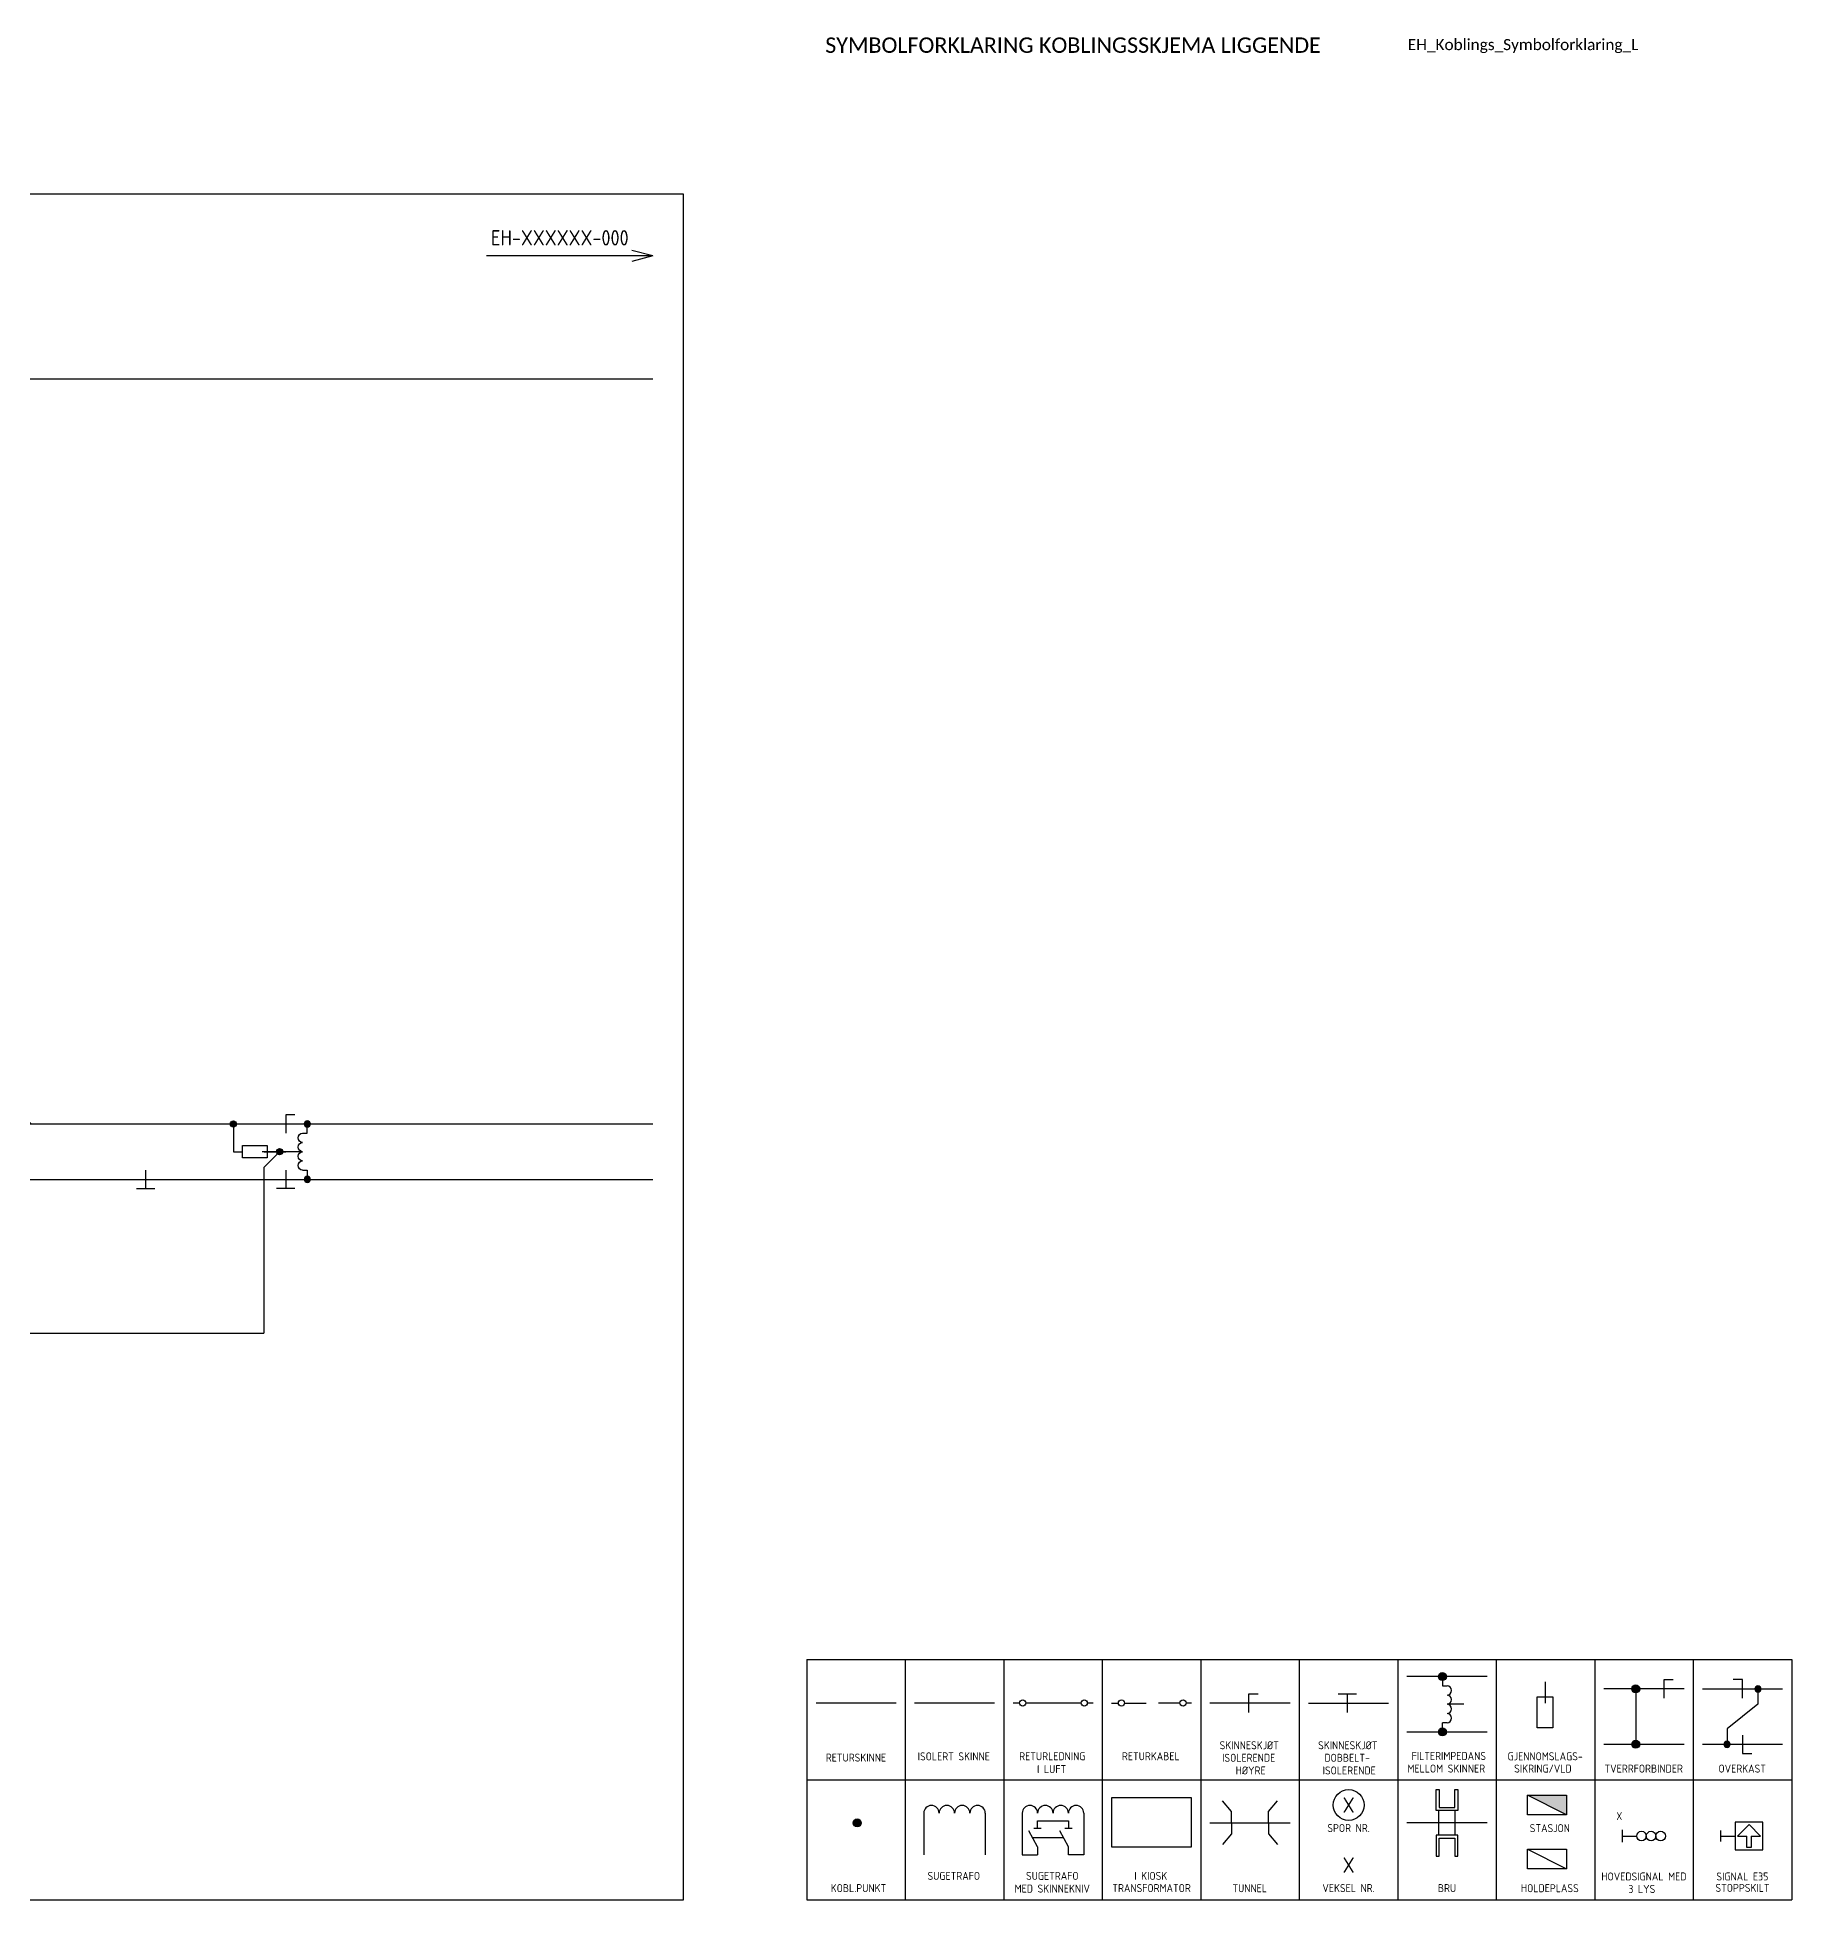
# Model space of a CAD drawing. Header units: metres. Extents: x -951 to 2504, y -1674 to 782.
# Drawn here: x 2170.6 to 2455.6, y -1317 to -1014.5 of the extents above; entities that cross this region are included whole.
import ezdxf
from ezdxf.enums import TextEntityAlignment as Align

# ---------------------------------------------------------------- set-up
doc = ezdxf.new("R2010")
doc.units = ezdxf.units.M
doc.layers.get('0').update_dxf_attribs({"color": 211})
for name, color, linetype in [('JBT_Linjer_018', 4, 'Continuous'), ('JBT_Tekst_25', 2, 'Continuous'), ('JBTEH_ATT_Tekst', 2, 'Continuous'), ('JBTEH_Komponenter', 4, 'Continuous'), ('JBTEH_LED_Returkabel', 4, 'RETURKABEL'), ('JBTEH_LED_Returledning', 4, 'RETURLEDNING'), ('JBTEH_Skinne_isolert_signal', 240, 'Continuous'), ('JBTEH_Skinne_jordet_retur', 4, 'Continuous'), ('RAMME', 5, 'Continuous'), ('RAMME TEKST', 7, 'Continuous')]:
    doc.layers.add(name, color=color, linetype=linetype)
doc.layers.add('JBTEH_ATT_OBJEKTID', color=2, linetype='Continuous', lineweight=25)
doc.styles.add('Calibri', font='calibri.ttf')
doc.styles.add('ISO13', font='isocp.shx', dxfattribs={"width": 0.9, "height": 1.3})
doc.styles.add('ISO25', font='iso3098.shx', dxfattribs={"height": 2.5})
doc.linetypes.add('RETURKABEL', pattern='A,1.5,-0.7,1,[133,ltypeshp,S=0.5,R=0,X=0,Y=0],-1,1,-0.7,1.5', length=7.4)
doc.linetypes.add('RETURLEDNING', pattern='A,3.2,[133,ltypeshp,S=0.5,R=0,X=0,Y=0],-1,3.2', length=7.4)

# ---------------------------------------------------------------- blocks, each defined once
blk = doc.blocks.new('*U80')
at = {"layer": 'JBT_Linjer_018'}
for q in [(3.4, 0.91), (27, 0), (3.4, -0.91)]:
    blk.add_line((0, 0), q, dxfattribs=at)
at = {"style": 'ISO25', "width": 0.9}
blk.add_attdef('HENVISING', text='', height=2.5, dxfattribs=at).set_placement((27, 1.7), align=Align.RIGHT)
blk = doc.blocks.new('Tekst_Km')
at = {"layer": 'JBT_Linjer_018'}
blk.add_line((0, -4), (0, 0), dxfattribs=at)
at = {"style": 'ISO25', "width": 0.9}
blk.add_attdef('KM', text='', height=2.5, rotation=90, dxfattribs=at).set_placement((0, 1), align=Align.MIDDLE_LEFT)
blk = doc.blocks.new('*U81')
at = {"layer": 'JBT_Linjer_018'}
for q in [(-27, 0), (-3.4, 0.91), (-3.4, -0.91)]:
    blk.add_line((0, 0), q, dxfattribs=at)
at = {"style": 'ISO25', "width": 0.9}
blk.add_attdef('HENVISING', text='', height=2.5, dxfattribs=at).set_placement((-27, 1.7), align=Align.RIGHT)
blk = doc.blocks.new('EH_Koblingspunkt')
h = blk.add_hatch(color=256)
h.dxf.hatch_style = 1
edge = h.paths.add_edge_path()
edge.add_arc((0, 0), 0.5, 0, 360)
blk.add_circle((0, 0), 0.5)
blk = doc.blocks.new('EH_IMP_01')
for p, q in [((0, 7.5), (0, 9)), ((0.75, 7.5), (0, 7.5)), ((0.75, 4.5), (3.5, 4.5)), ((0.75, 1.5), (0, 1.5)), ((0, 1.5), (0, 0))]:
    blk.add_line(p, q)
at = {"linetype": 'ByBlock'}
blk.add_lwpolyline([(0, 0.75), (0, 0)], dxfattribs=at)
for centre in [(0.75, 6.75), (0.75, 5.25), (0.75, 3.75), (0.75, 2.25)]:
    blk.add_arc(centre, 0.75, 270, 90)
for p in [(0, 9), (0, 0)]:
    blk.add_blockref('EH_Koblingspunkt', p)
at = {"layer": 'JBTEH_ATT_OBJEKTID', "style": 'ISO25', "flags": 4}
blk.add_attdef('OBJEKTID', text='', height=2.5, dxfattribs=at).set_placement((0, -3.25), align=Align.MIDDLE)
blk = doc.blocks.new('EH_Gjennomslagssikring')
for p, q in [((-1, 7), (-1, 3)), ((1, 7), (-1, 7)), ((1, 3), (1, 7)), ((0, 3), (0, 3.8)), ((-1, 3), (1, 3)), ((0, 0), (0, 3))]:
    blk.add_line(p, q)
blk.add_solid([(0.8, 3.8), (-0.8, 3.8), (0, 5.4), (0.8, 3.8)])
blk = doc.blocks.new('*U123')
for p, q in [((1.5, 10.5), (0, 10.5)), ((0, 10.5), (0, 7.5)), ((-8.5, 9), (-8.5, 4.5)), ((-8.5, 4.5), (-7, 4.5)), ((-3.5, 4.5), (0, 4.5)), ((0, 1.5), (0, -1.5)), ((0, -1.5), (-1.5, -1.5)), ((1.5, -1.5), (0, -1.5))]:
    blk.add_line(p, q)
at = {"rotation": 180.0000000000087}
for p in [(-8.5, 9), (-1, 4.5)]:
    blk.add_blockref('EH_Koblingspunkt', p, dxfattribs=at)
at = {"xscale": -1}
for name, p, rotation in [('EH_IMP_01', (3.5, 0), 8.633094239485217e-12), ('EH_Koblingspunkt', (3.5, 9), 8.633094239485217e-12), ('EH_Gjennomslagssikring', (0, 4.5), 90.00000000000873), ('EH_Koblingspunkt', (3.5, 0), 8.633094239485217e-12)]:
    blk.add_blockref(name, p, dxfattribs=dict(at, rotation=rotation))
at = {"layer": 'JBTEH_ATT_OBJEKTID', "style": 'ISO25', "flags": 4}
blk.add_attdef('OBJEKTID', text='', height=2.5, dxfattribs=at).set_placement((0, -4), align=Align.MIDDLE)
blk = doc.blocks.new('EH_Overkast')
for p, q in [((0, 7.5), (0, 10.5)), ((0, 10.5), (1.5, 10.5)), ((-2.5, 9), (-2.5, 6.5)), ((-2.5, 6.5), (2.5, 2.5)), ((0, 1.5), (0, -1.5)), ((2.5, 2.5), (2.5, 0)), ((0, -1.5), (-1.5, -1.5))]:
    blk.add_line(p, q)
for p in [(-2.5, 9), (2.5, 0)]:
    blk.add_blockref('EH_Koblingspunkt', p)
blk = doc.blocks.new('EH_Skinneskjot_enkel')
for p, q in [((0, -1.5), (0, 1.5)), ((0, 1.5), (1.5, 1.5))]:
    blk.add_line(p, q)
blk = doc.blocks.new('EH_Skinneskjot_dobbel')
for p, q in [((-1.5, 1.5), (1.5, 1.5)), ((0, 1.5), (0, -1.5))]:
    blk.add_line(p, q)
blk = doc.blocks.new('EH_Returskj_Symbolforklaring_L')
h = blk.add_hatch(color=256)
h.dxf.hatch_style = 1
edge = h.paths.add_edge_path()
edge.add_arc((103.25, 36.25), 0.65, 0, 360)
h = blk.add_hatch(color=256)
h.dxf.hatch_style = 1
edge = h.paths.add_edge_path()
edge.add_arc((134.66, 34.25), 0.65, 0, 360)
h = blk.add_hatch(color=256)
h.dxf.hatch_style = 1
edge = h.paths.add_edge_path()
edge.add_arc((103.25, 27.25), 0.65, 0, 360)
h = blk.add_hatch(color=256)
h.dxf.hatch_style = 1
edge = h.paths.add_edge_path()
edge.add_arc((134.66, 25.25), 0.65, 0, 360)
blk.add_hatch(color=256).paths.add_polyline_path([(123.42, 16.97), (117.05, 16.97), (123.42, 13.79)])
h = blk.add_hatch(color=256)
h.dxf.hatch_style = 1
edge = h.paths.add_edge_path()
edge.add_arc((8.19, 12.47), 0.65, 0, 360)
for p, q in [((0, 39), (160, 39)), ((0, 39), (0, 0)), ((16, 39), (16, 0)), ((32, 39), (32, 0)), ((48, 39), (48, 0)), ((64, 39), (64, 0)), ((80, 39), (80, 0)), ((96, 39), (96, 0)), ((112, 39), (112, 0)), ((128, 39), (128, 0)), ((144, 39), (144, 0)), ((160, 39), (160, 0)), ((103.25, 36.25), (103.25, 34.75)), ((103.25, 34.75), (104, 34.75)), ((119.92, 35.42), (119.92, 31.94)), ((134.66, 34.25), (134.66, 25.25)), ((152, 34.25), (158.5, 34.25)), ((49.5, 31.93), (50.62, 31.93)), ((51.62, 31.93), (55.12, 31.93)), ((60.62, 31.93), (57.12, 31.93)), ((62.5, 31.93), (61.62, 31.93)), ((106.75, 31.75), (104, 31.75)), ((118.67, 27.94), (118.67, 32.94)), ((118.67, 32.94), (121.17, 32.94)), ((121.17, 32.94), (121.17, 27.94)), ((103.25, 27.25), (103.25, 28.75)), ((104, 28.75), (103.25, 28.75)), ((121.17, 27.94), (118.67, 27.94)), ((145.5, 25.25), (152, 25.25)), ((0, 19.5), (160, 19.5)), ((123.42, 13.79), (117.05, 16.97)), ((19, 14.07), (19, 7.32)), ((29, 14.07), (29, 7.32)), ((35, 14.07), (35, 7.32)), ((37.5, 11.57), (37.5, 12.82)), ((37.5, 12.82), (42.5, 12.82)), ((42.5, 12.82), (42.5, 11.57)), ((45, 14.07), (45, 7.32)), ((65.5, 12.5), (78.5, 12.5)), ((110.5, 12.5), (97.5, 12.5)), ((151.18, 10.34), (153.06, 12.22)), ((153.06, 12.22), (154.93, 10.34)), ((37.5, 8.57), (36.09, 11.22)), ((41.7, 10.06), (36.7, 10.06)), ((38.1, 11.57), (36.9, 11.57)), ((42.5, 8.57), (41.09, 11.22)), ((43.1, 11.57), (41.9, 11.57)), ((132.46, 11.34), (132.46, 9.34)), ((132.46, 10.34), (134.81, 10.34)), ((148.46, 9.44), (148.46, 11.24)), ((148.46, 10.34), (150.81, 10.34)), ((151.18, 10.34), (152.68, 10.34)), ((153.43, 10.34), (154.93, 10.34)), ((35, 7.32), (37.5, 7.32)), ((37.5, 8.57), (37.5, 7.32)), ((42.5, 7.32), (42.5, 8.57)), ((45, 7.32), (42.5, 7.32)), ((117.05, 8.22), (123.42, 5.04)), ((0, 0), (160, 0))]:
    blk.add_line(p, q)
at = {"linetype": 'Continuous'}
for p, q in [((86.31, 33.43), (89.31, 33.43)), ((87.81, 30.43), (87.81, 33.43)), ((14.5, 31.93), (1.5, 31.93)), ((34.57, 31.93), (33.5, 31.93)), ((44.57, 31.93), (35.57, 31.93)), ((46.5, 31.93), (45.57, 31.93))]:
    blk.add_line(p, q, dxfattribs=at)
at = {"color": 5}
for p, q in [((69.01, 14.32), (67.55, 16.04)), ((75.01, 14.32), (76.48, 16.04)), ((69.01, 12.5), (69.01, 14.32)), ((69.01, 12.5), (69.01, 10.68)), ((75.01, 12.5), (75.01, 14.32)), ((75.01, 12.5), (75.01, 10.68)), ((69.01, 10.68), (67.55, 8.96)), ((75.01, 10.68), (76.48, 8.96))]:
    blk.add_line(p, q, dxfattribs=at)
at = {"linetype": 'ByBlock'}
for p, q in [((102.65, 10.5), (102.65, 14.5)), ((105.35, 10.5), (105.35, 14.5))]:
    blk.add_line(p, q, dxfattribs=at)
for points in [[(139.25, 34.25), (129.5, 34.25)], [(71.81, 31.93), (65.5, 31.93)], [(129.5, 25.25), (142.5, 25.25)], [(153.43, 10.34), (153.43, 8.47), (152.68, 8.47), (152.68, 10.34)]]:
    blk.add_lwpolyline(points)
for points in [[(49.5, 8.57), (62.5, 8.57), (62.5, 16.57), (49.5, 16.57)], [(117.05, 16.97), (123.42, 16.97), (123.42, 13.79), (117.05, 13.79)], [(150.81, 8.09), (155.31, 8.09), (155.31, 12.59), (150.81, 12.59)], [(123.42, 5.04), (117.05, 5.04), (117.05, 8.22), (123.42, 8.22)]]:
    blk.add_lwpolyline(points, close=True)
for points in [[(102.25, 14.5), (102.25, 17.9), (102.75, 17.9), (102.75, 15), (105.25, 15), (105.25, 17.9), (105.75, 17.9), (105.75, 14.5), (102.25, 14.5)], [(102.25, 10.5), (102.25, 7.1), (102.75, 7.1), (102.75, 10), (105.25, 10), (105.25, 7.1), (105.75, 7.1), (105.75, 10.5), (102.25, 10.5)]]:
    blk.add_lwpolyline(points, dxfattribs=at)
for centre, radius in [((103.25, 36.25), 0.65), ((134.66, 34.25), 0.65), ((103.25, 27.25), 0.65), ((134.66, 25.25), 0.65), ((8.19, 12.47), 0.65), ((135.59, 10.34), 0.781), ((137.15, 10.34), 0.781), ((138.71, 10.34), 0.781)]:
    blk.add_circle(centre, radius)
at = {"linetype": 'Continuous'}
for centre in [(35.07, 31.95), (45.07, 31.95), (51.12, 31.95), (61.12, 31.95)]:
    blk.add_circle(centre, 0.5, dxfattribs=at)
at = {"ltscale": 5}
blk.add_circle((88.02, 15.38), 2.5, dxfattribs=at)
for centre, radius, start, end in [((104, 34), 0.75, 270, 90), ((104, 32.5), 0.75, 270, 90), ((104, 31), 0.75, 270, 90), ((104, 29.5), 0.75, 270, 90), ((20.25, 14.07), 1.25, 0, 180), ((22.75, 14.07), 1.25, 0, 180), ((25.25, 14.07), 1.25, 0, 180), ((27.75, 14.07), 1.25, 0, 180), ((36.25, 14.07), 1.25, 0, 180), ((38.75, 14.07), 1.25, 0, 180), ((41.25, 14.07), 1.25, 0, 180), ((43.75, 14.07), 1.25, 0, 180)]:
    blk.add_arc(centre, radius, start, end)
blk.add_solid([(120.92, 31.94), (118.92, 31.94), (119.92, 29.94), (120.92, 31.94)])
at = {"layer": 'JBTEH_Skinne_isolert_signal'}
for p, q in [((142.5, 34.25), (139.25, 34.25)), ((145.5, 34.25), (152, 34.25)), ((30.5, 31.93), (17.5, 31.93)), ((81.5, 31.93), (94.5, 31.93)), ((152, 25.25), (158.5, 25.25))]:
    blk.add_line(p, q, dxfattribs=at)
for points in [[(110.5, 36.25), (97.5, 36.25)], [(78.5, 31.93), (71.81, 31.93)], [(97.5, 27.25), (110.5, 27.25)]]:
    blk.add_lwpolyline(points, dxfattribs=at)
for p in [(71.81, 31.93), (139.25, 34.25)]:
    blk.add_blockref('EH_Skinneskjot_enkel', p)
at = {"xscale": -1}
blk.add_blockref('EH_Overkast', (152, 25.25), dxfattribs=at)
at = {"style": 'ISO13'}
for s, p in [('SKINNESKJØT', (71.88, 25.09)), ('SKINNESKJØT', (87.88, 25.09)), ('RETURSKINNE', (7.99, 23.09)), ('ISOLERT SKINNE', (23.88, 23.29)), ('RETURLEDNING', (39.88, 23.31)), ('I LUFT', (39.77, 21.22)), ('RETURKABEL', (55.88, 23.31)), ('ISOLERENDE', (71.78, 23.06)), ('HØYRE', (72.11, 21)), ('ISOLERENDE', (88.11, 21)), ('DOBBELT-', (87.78, 23.06)), ('MELLOM SKINNER', (103.88, 21.31)), ('FILTERIMPEDANS', (104.29, 23.35)), ('GJENNOMSLAGS-', (119.95, 23.3)), ('SIKRING/VLD ', (119.95, 21.3)), ('TVERRFORBINDER', (135.95, 21.3)), ('OVERKAST', (151.95, 21.3)), ('SPOR NR.', (88.01, 11.65)), ('STASJON', (120.7, 11.63)), ('SUGETRAFO', (23.88, 3.88)), ('SUGETRAFO', (39.88, 3.88)), ('I KIOSK', (55.88, 3.88)), ('HOVEDSIGNAL MED', (135.98, 3.78)), ('SIGNAL E35', (151.98, 3.78)), ('KOBL.PUNKT', (8.4, 1.89)), ('MED SKINNEKNIV', (39.88, 1.81)), ('TRANSFORMATOR', (56.01, 1.9)), ('TUNNEL', (71.95, 1.87)), ('VEKSEL NR.', (88.01, 1.9)), ('BRU', (104, 1.89)), ('HOLDEPLASS', (120.7, 1.88)), ('3 LYS', (135.64, 1.75)), ('STOPPSKILT', (152, 1.93))]:
    blk.add_text(s, height=1.3, dxfattribs=at).set_placement(p, align=Align.MIDDLE)
at = {"style": 'ISO25', "width": 0.9}
for p in [(88.02, 15.38), (88.02, 5.63)]:
    blk.add_text('X', height=2.5, dxfattribs=at).set_placement(p, align=Align.MIDDLE_CENTER)
at = {"style": 'ISO13', "width": 0.9}
blk.add_text('X', height=1.3, dxfattribs=at).set_placement((131.51, 12.94))
blk = doc.blocks.new('EH_Spornummer')
blk.add_circle((0, 2.5), 2.5)
at = {"layer": 'JBTEH_ATT_Tekst', "style": 'ISO25'}
blk.add_attdef('X', text='', height=2.5, dxfattribs=at).set_placement((0, 2.5), align=Align.MIDDLE)
blk = doc.blocks.new('EH_ZB_Prototype returkretsskjema')
at = {"layer": 'JBT_Linjer_018'}
blk.add_line((5, 247), (385, 247), dxfattribs=at)
at = {"layer": 'JBTEH_Komponenter'}
for p, q in [((184.8, 198), (184.8, 189)), ((195.74, 126), (195.74, 162)), ((207.74, 126), (207.74, 162))]:
    blk.add_line(p, q, dxfattribs=at)
at = {"layer": 'JBTEH_LED_Returkabel'}
for p, q in [((189.74, 92), (189.74, 126)), ((201.74, 92), (201.74, 126))]:
    blk.add_line(p, q, dxfattribs=at)
at = {"layer": 'JBTEH_LED_Returledning'}
for p, q in [((87.63, 121.5), (83.13, 121.5)), ((87.63, 121.5), (87.63, 92)), ((324.36, 121.5), (321.78, 118.92)), ((321.78, 118.92), (321.78, 92)), ((87.63, 92), (321.78, 92))]:
    blk.add_line(p, q, dxfattribs=at)
at = {"layer": 'JBTEH_Skinne_isolert_signal'}
for p, q in [((190.44, 198), (212, 198)), ((280.82, 129.18), (212, 198)), ((122.86, 129.18), (155.68, 162)), ((155.68, 162), (167, 162)), ((239.78, 162), (248, 162)), ((167, 153), (239.78, 153)), ((5, 126), (83.13, 126)), ((325.36, 126), (385, 126)), ((123.41, 117), (129.23, 122.82)), ((280.28, 117), (274.46, 122.82)), ((5, 117), (385, 117))]:
    blk.add_line(p, q, dxfattribs=at)
at = {"layer": 'JBTEH_Skinne_jordet_retur'}
for p, q in [((179.17, 198), (190.44, 198)), ((179.17, 189), (208.28, 189)), ((274.46, 122.82), (208.28, 189)), ((167, 162), (239.78, 162)), ((129.23, 122.82), (159.41, 153)), ((159.41, 153), (167, 153)), ((239.78, 153), (244.28, 153)), ((119.68, 126), (122.86, 129.18)), ((284, 126), (280.82, 129.18)), ((83.13, 126), (325.36, 126))]:
    blk.add_line(p, q, dxfattribs=at)
at = {"layer": 'RAMME'}
blk.add_lwpolyline([(390, 277), (0, 277), (0, 0), (390, 0)], close=True, dxfattribs=at)
at = {"layer": 'JBT_Tekst_25'}
for name, p, values in [('*U80', (5, 267), {'HENVISING': 'EH-XXXXXX-000'}), ('Tekst_Km', (69.44, 247), {'KM': 'XXX,XXX'})]:
    blk.add_blockref(name, p, dxfattribs=at).add_auto_attribs(values)
ref = blk.add_blockref('*U81', (385, 266.98), dxfattribs=at)
ref.add_attrib('HENVISING', 'EH-XXXXXX-000', dxfattribs={"layer": '0', "height": 2.5, "style": 'ISO25', "width": 0.9}).set_placement((381.06, 268.68), align=Align.RIGHT)
at = {"layer": 'JBTEH_Komponenter'}
for name, p in [('EH_Koblingspunkt', (184.8, 198)), ('EH_Skinneskjot_enkel', (190.44, 198)), ('EH_Koblingspunkt', (184.8, 189)), ('EH_Skinneskjot_enkel', (239.78, 162)), ('EH_Koblingspunkt', (195.74, 162)), ('EH_Koblingspunkt', (207.74, 162)), ('*U123', (325.36, 117)), ('EH_IMP_01', (79.63, 117)), ('EH_Koblingspunkt', (189.74, 126)), ('EH_Koblingspunkt', (195.74, 126)), ('EH_Koblingspunkt', (201.74, 126)), ('EH_Koblingspunkt', (207.74, 126)), ('EH_Koblingspunkt', (83.13, 121.5)), ('EH_Koblingspunkt', (189.74, 92)), ('EH_Koblingspunkt', (201.74, 92)), ('EH_Returskj_Symbolforklaring_L', (0, 0))]:
    blk.add_blockref(name, p, dxfattribs=at)
at = {"layer": 'JBTEH_Komponenter', "xscale": -1}
for name, p in [('EH_Overkast', (167, 153)), ('EH_Skinneskjot_enkel', (83.13, 126))]:
    blk.add_blockref(name, p, dxfattribs=at)
at = {"layer": 'JBTEH_Komponenter'}
for p, values in [((181.25, 155), {'X': '2'}), ((181.25, 128), {'X': '2'}), ((181.25, 119), {'X': '1'})]:
    blk.add_blockref('EH_Spornummer', p, dxfattribs=at).add_auto_attribs(values)
for p, rotation in [((239.78, 153), 180), ((122.86, 129.18), 45), ((129.23, 122.82), 224.9999999999999)]:
    blk.add_blockref('EH_Skinneskjot_enkel', p, dxfattribs=dict(at, rotation=rotation))
at = {"layer": 'JBTEH_Komponenter', "xscale": -1}
for name, p, rotation in [('EH_Skinneskjot_enkel', (280.82, 129.18), 315), ('EH_Skinneskjot_enkel', (274.46, 122.82), 135.0000000000001), ('EH_Skinneskjot_enkel', (83.13, 117), 180), ('EH_Skinneskjot_dobbel', (302.62, 117), 180)]:
    blk.add_blockref(name, p, dxfattribs=dict(at, rotation=rotation))
at = {"layer": 'JBT_Tekst_25', "style": 'ISO25', "width": 0.9}
for s, p in [('PRINSIPP ST.', (183.1, 222)), ('(XXXX)', (188.5, 85.55)), ('(XXXX)', (203.05, 85.64))]:
    blk.add_text(s, height=2.5, dxfattribs=at).set_placement(p, align=Align.CENTER)
for s, p in [('1', (121.38, 120.69)), ('2', (281.04, 120.29))]:
    blk.add_text(s, height=2.5, dxfattribs=at).set_placement(p)

msp = doc.modelspace()

# ---------------------------------------------------------------- block references
msp.add_blockref('EH_ZB_Prototype returkretsskjema', (1885.62, -1317))
at = {"layer": 'JBTEH_Komponenter'}
msp.add_blockref('EH_Returskj_Symbolforklaring_L', (2295.62, -1317), dxfattribs=at)

# ---------------------------------------------------------------- texts
at = {"layer": 'RAMME TEKST', "linetype": 'ByBlock', "style": 'Calibri'}
for s, height, p in [('SYMBOLFORKLARING KOBLINGSSKJEMA LIGGENDE', 2.5, (2298.62, -1017.03)), ('EH_Koblings_Symbolforklaring_L', 1.8, (2393.24, -1016.59))]:
    msp.add_text(s, height=height, dxfattribs=at).set_placement(p)

doc.saveas('drawing.dxf')
